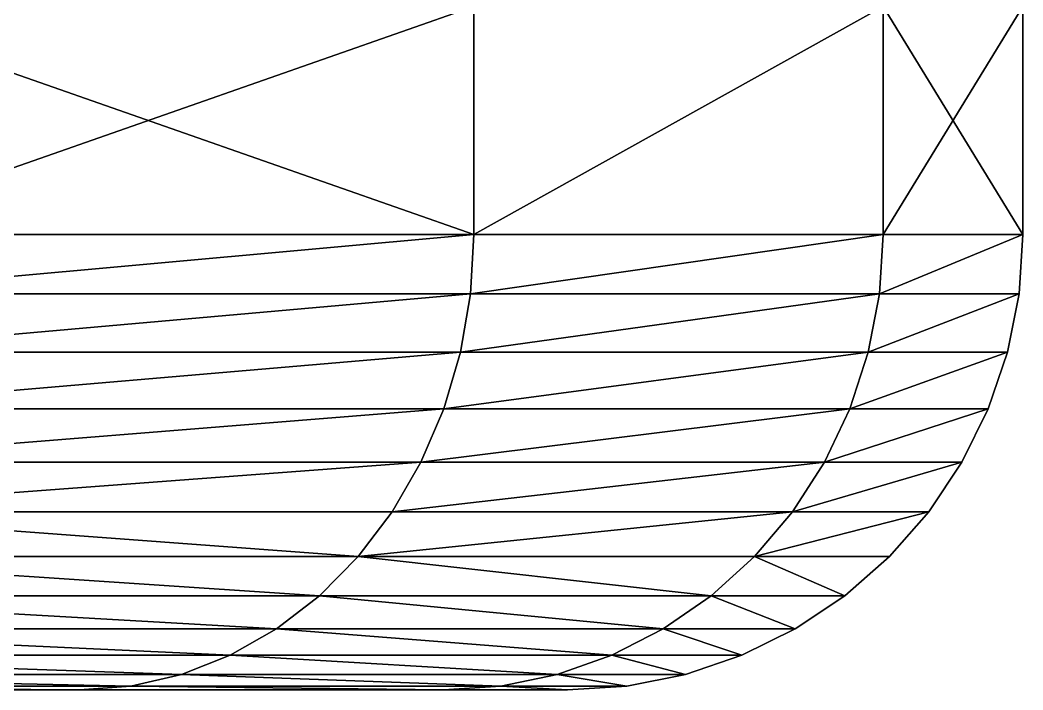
# Model space of a CAD drawing. Header units: millimetres. Extents: x 792 to 981, y 271 to 417.
# Drawn here: x 921.678 to 923.879, y 317.434 to 318.904 of the extents above; entities that cross this region are included whole.
import ezdxf

# ---------------------------------------------------------------- set-up
doc = ezdxf.new("R2010")
doc.units = ezdxf.units.MM

msp = doc.modelspace()

# ---------------------------------------------------------------- linework, layer by layer
at = {"extrusion": (-3.06162e-16, -1, -1.83697e-16)}
for p, q in [((922.6737, 318.934, 61), (922.6737, 318.434, 61)), ((922.6737, 318.934, 52), (922.6737, 318.434, 52)), ((923.5728, 318.934, 54.1706), (923.5728, 318.434, 54.1706)), ((923.5728, 318.934, 58.8294), (923.5728, 318.434, 58.8294)), ((923.8795, 318.934, 56.5), (923.8795, 318.434, 56.5)), ((921.2434, 318.434, 50.136), (922.6737, 318.434, 52)), ((922.6737, 318.434, 61), (921.2434, 318.434, 62.864)), ((922.6663, 318.3035, 52.0043), (922.6737, 318.434, 52)), ((922.6663, 318.3035, 60.9957), (922.6737, 318.434, 61)), ((923.5728, 318.434, 58.8294), (922.6737, 318.434, 61)), ((922.6737, 318.434, 52), (923.5728, 318.434, 54.1706)), ((923.5645, 318.3035, 54.1728), (923.5728, 318.434, 54.1706)), ((923.5645, 318.3035, 58.8272), (923.5728, 318.434, 58.8294)), ((923.8795, 318.434, 56.5), (923.5728, 318.434, 58.8294)), ((923.5728, 318.434, 54.1706), (923.8795, 318.434, 56.5)), ((923.8709, 318.3035, 56.5), (923.8795, 318.434, 56.5)), ((921.2374, 318.3035, 50.1421), (922.6663, 318.3035, 52.0043)), ((922.6663, 318.3035, 60.9957), (921.2374, 318.3035, 62.8579)), ((922.6442, 318.1752, 52.017), (922.6663, 318.3035, 52.0043)), ((922.6442, 318.1752, 60.983), (922.6663, 318.3035, 60.9957)), ((922.6663, 318.3035, 52.0043), (923.5645, 318.3035, 54.1728)), ((923.5645, 318.3035, 58.8272), (922.6663, 318.3035, 60.9957)), ((923.5399, 318.1752, 54.1794), (923.5645, 318.3035, 54.1728)), ((923.5399, 318.1752, 58.8206), (923.5645, 318.3035, 58.8272)), ((923.5645, 318.3035, 54.1728), (923.8709, 318.3035, 56.5)), ((923.8709, 318.3035, 56.5), (923.5645, 318.3035, 58.8272)), ((923.8454, 318.1752, 56.5), (923.8709, 318.3035, 56.5)), ((921.2193, 318.1752, 50.1601), (922.6442, 318.1752, 52.017)), ((922.6442, 318.1752, 60.983), (921.2193, 318.1752, 62.8399)), ((922.6078, 318.0514, 60.9619), (922.6442, 318.1752, 60.983)), ((922.6078, 318.0514, 52.0381), (922.6442, 318.1752, 52.017)), ((922.6442, 318.1752, 52.017), (923.5399, 318.1752, 54.1794)), ((923.5399, 318.1752, 58.8206), (922.6442, 318.1752, 60.983)), ((923.4993, 318.0514, 58.8097), (923.5399, 318.1752, 58.8206)), ((923.4993, 318.0514, 54.1903), (923.5399, 318.1752, 54.1794)), ((923.5399, 318.1752, 54.1794), (923.8454, 318.1752, 56.5)), ((923.8454, 318.1752, 56.5), (923.5399, 318.1752, 58.8206)), ((923.8033, 318.0514, 56.5), (923.8454, 318.1752, 56.5)), ((921.1896, 318.0514, 50.1899), (922.6078, 318.0514, 52.0381)), ((922.6078, 318.0514, 60.9619), (921.1896, 318.0514, 62.8101)), ((922.5577, 317.934, 52.067), (922.6078, 318.0514, 52.0381)), ((922.5577, 317.934, 60.933), (922.6078, 318.0514, 60.9619)), ((923.4993, 318.0514, 58.8097), (922.6078, 318.0514, 60.9619)), ((922.6078, 318.0514, 52.0381), (923.4993, 318.0514, 54.1903)), ((923.4434, 317.934, 58.7947), (923.4993, 318.0514, 58.8097)), ((923.4434, 317.934, 54.2053), (923.4993, 318.0514, 54.1903)), ((923.8033, 318.0514, 56.5), (923.4993, 318.0514, 58.8097)), ((923.4993, 318.0514, 54.1903), (923.8033, 318.0514, 56.5)), ((923.7455, 317.934, 56.5), (923.8033, 318.0514, 56.5)), ((921.1487, 317.934, 50.2308), (922.5577, 317.934, 52.067)), ((922.5577, 317.934, 60.933), (921.1487, 317.934, 62.7692)), ((922.4947, 317.8253, 60.8967), (922.5577, 317.934, 60.933)), ((922.4947, 317.8253, 52.1033), (922.5577, 317.934, 52.067)), ((923.4434, 317.934, 58.7947), (922.5577, 317.934, 60.933)), ((922.5577, 317.934, 52.067), (923.4434, 317.934, 54.2053)), ((923.3732, 317.8253, 58.7759), (923.4434, 317.934, 58.7947)), ((923.3732, 317.8253, 54.2241), (923.4434, 317.934, 54.2053)), ((923.7455, 317.934, 56.5), (923.4434, 317.934, 58.7947)), ((923.4434, 317.934, 54.2053), (923.7455, 317.934, 56.5)), ((923.6728, 317.8253, 56.5), (923.7455, 317.934, 56.5)), ((922.4947, 317.8253, 60.8967), (921.0973, 317.8253, 62.7178)), ((921.0973, 317.8253, 50.2822), (922.4947, 317.8253, 52.1033)), ((922.42, 317.7269, 52.1464), (922.4947, 317.8253, 52.1033)), ((922.42, 317.7269, 60.8536), (922.4947, 317.8253, 60.8967)), ((923.3732, 317.8253, 58.7759), (922.4947, 317.8253, 60.8967)), ((922.4947, 317.8253, 52.1033), (923.3732, 317.8253, 54.2241)), ((923.2899, 317.7269, 58.7536), (923.3732, 317.8253, 58.7759)), ((923.2899, 317.7269, 54.2464), (923.3732, 317.8253, 54.2241)), ((923.6728, 317.8253, 56.5), (923.3732, 317.8253, 58.7759)), ((923.3732, 317.8253, 54.2241), (923.6728, 317.8253, 56.5)), ((923.5866, 317.7269, 56.5), (923.6728, 317.8253, 56.5)), ((922.42, 317.7269, 60.8536), (921.0363, 317.7269, 62.6569)), ((921.0363, 317.7269, 50.3431), (922.42, 317.7269, 52.1464)), ((922.3349, 317.6407, 52.1956), (922.42, 317.7269, 52.1464)), ((922.3349, 317.6407, 60.8044), (922.42, 317.7269, 60.8536)), ((923.2899, 317.7269, 58.7536), (922.42, 317.7269, 60.8536)), ((922.42, 317.7269, 52.1464), (923.2899, 317.7269, 54.2464)), ((923.1949, 317.6407, 54.2719), (923.2899, 317.7269, 54.2464)), ((923.1949, 317.6407, 58.7281), (923.2899, 317.7269, 58.7536)), ((923.2899, 317.7269, 54.2464), (923.5866, 317.7269, 56.5)), ((923.5866, 317.7269, 56.5), (923.2899, 317.7269, 58.7536)), ((923.4882, 317.6407, 56.5), (923.5866, 317.7269, 56.5)), ((922.3349, 317.6407, 60.8044), (920.9668, 317.6407, 62.5873)), ((920.9668, 317.6407, 50.4127), (922.3349, 317.6407, 52.1956)), ((922.2407, 317.568, 60.75), (922.3349, 317.6407, 60.8044)), ((922.2407, 317.568, 52.25), (922.3349, 317.6407, 52.1956)), ((922.3349, 317.6407, 52.1956), (923.1949, 317.6407, 54.2719)), ((923.1949, 317.6407, 58.7281), (922.3349, 317.6407, 60.8044)), ((923.0898, 317.568, 54.3), (923.1949, 317.6407, 54.2719)), ((923.0898, 317.568, 58.7), (923.1949, 317.6407, 58.7281)), ((923.1949, 317.6407, 54.2719), (923.4882, 317.6407, 56.5)), ((923.4882, 317.6407, 56.5), (923.1949, 317.6407, 58.7281)), ((923.3795, 317.568, 56.5), (923.4882, 317.6407, 56.5)), ((922.2407, 317.568, 60.75), (920.8899, 317.568, 62.5104)), ((920.8899, 317.568, 50.4896), (922.2407, 317.568, 52.25)), ((922.1391, 317.5102, 52.3087), (922.2407, 317.568, 52.25)), ((922.1391, 317.5102, 60.6913), (922.2407, 317.568, 60.75)), ((923.0898, 317.568, 58.7), (922.2407, 317.568, 60.75)), ((922.2407, 317.568, 52.25), (923.0898, 317.568, 54.3)), ((922.9765, 317.5102, 54.3304), (923.0898, 317.568, 54.3)), ((922.9765, 317.5102, 58.6696), (923.0898, 317.568, 58.7)), ((923.0898, 317.568, 54.3), (923.3795, 317.568, 56.5)), ((923.3795, 317.568, 56.5), (923.0898, 317.568, 58.7)), ((923.2621, 317.5102, 56.5), (923.3795, 317.568, 56.5)), ((920.8069, 317.5102, 50.5725), (922.1391, 317.5102, 52.3087)), ((922.1391, 317.5102, 60.6913), (920.8069, 317.5102, 62.4275)), ((922.0318, 317.4681, 60.6294), (922.1391, 317.5102, 60.6913)), ((922.0318, 317.4681, 52.3706), (922.1391, 317.5102, 52.3087)), ((922.9765, 317.5102, 58.6696), (922.1391, 317.5102, 60.6913)), ((922.1391, 317.5102, 52.3087), (922.9765, 317.5102, 54.3304)), ((922.8569, 317.4681, 58.6375), (922.9765, 317.5102, 58.6696)), ((922.8569, 317.4681, 54.3625), (922.9765, 317.5102, 54.3304)), ((922.9765, 317.5102, 54.3304), (923.2621, 317.5102, 56.5)), ((923.2621, 317.5102, 56.5), (922.9765, 317.5102, 58.6696)), ((923.1383, 317.4681, 56.5), (923.2621, 317.5102, 56.5)), ((920.7193, 317.4681, 50.6601), (922.0318, 317.4681, 52.3706)), ((922.0318, 317.4681, 60.6294), (920.7193, 317.4681, 62.3399)), ((921.9207, 317.4426, 52.4347), (922.0318, 317.4681, 52.3706)), ((921.9207, 317.4426, 60.5653), (922.0318, 317.4681, 60.6294)), ((922.8569, 317.4681, 58.6375), (922.0318, 317.4681, 60.6294)), ((922.0318, 317.4681, 52.3706), (922.8569, 317.4681, 54.3625)), ((922.733, 317.4426, 58.6043), (922.8569, 317.4681, 58.6375)), ((922.733, 317.4426, 54.3957), (922.8569, 317.4681, 54.3625)), ((923.1383, 317.4681, 56.5), (922.8569, 317.4681, 58.6375)), ((922.8569, 317.4681, 54.3625), (923.1383, 317.4681, 56.5)), ((923.01, 317.4426, 56.5), (923.1383, 317.4681, 56.5)), ((921.8077, 317.434, 60.5), (920.5363, 317.434, 62.1569)), ((920.5363, 317.434, 50.8431), (921.8077, 317.434, 52.5)), ((920.6286, 317.4426, 50.7508), (921.9207, 317.4426, 52.4347)), ((921.9207, 317.4426, 60.5653), (920.6286, 317.4426, 62.2492)), ((921.8708, 317.434, 56.5), (921.6326, 317.434, 58.3095)), ((921.6326, 317.434, 54.6905), (921.8708, 317.434, 56.5)), ((921.8077, 317.434, 52.5), (921.9207, 317.4426, 52.4347)), ((921.8077, 317.434, 60.5), (921.9207, 317.4426, 60.5653)), ((922.6069, 317.434, 58.5706), (921.8077, 317.434, 60.5)), ((921.8077, 317.434, 52.5), (922.6069, 317.434, 54.4294)), ((921.9207, 317.4426, 52.4347), (922.733, 317.4426, 54.3957)), ((922.733, 317.4426, 58.6043), (921.9207, 317.4426, 60.5653)), ((922.6069, 317.434, 58.5706), (922.733, 317.4426, 58.6043)), ((922.6069, 317.434, 54.4294), (922.733, 317.4426, 54.3957)), ((922.8795, 317.434, 56.5), (922.6069, 317.434, 58.5706)), ((922.6069, 317.434, 54.4294), (922.8795, 317.434, 56.5)), ((923.01, 317.4426, 56.5), (922.733, 317.4426, 58.6043)), ((922.733, 317.4426, 54.3957), (923.01, 317.4426, 56.5)), ((922.8795, 317.434, 56.5), (923.01, 317.4426, 56.5))]:
    msp.add_line(p, q, dxfattribs=at)

# ---------------------------------------------------------------- meshes
at = {"color": 160, "true_color": 0x3232ff}
mesh = msp.add_polyface(dxfattribs=at)
corners = [(921.2434, 318.434, 50.136), (922.6737, 318.934, 52), (922.6737, 318.434, 52), (921.2434, 318.934, 50.136)]
mesh.append_faces([[corners[k] for k in face] for face in [(0, 1, 2), (1, 0, 3)]], dxfattribs={"vtx0": -1, "color": 160})
mesh = msp.add_polyface(dxfattribs=at)
corners = [(922.6737, 318.434, 61), (921.2434, 318.934, 62.864), (921.2434, 318.434, 62.864), (922.6737, 318.934, 61)]
mesh.append_faces([[corners[k] for k in face] for face in [(0, 1, 2), (1, 0, 3)]], dxfattribs={"vtx0": -1, "color": 160})
mesh = msp.add_polyface(dxfattribs=at)
corners = [(922.6737, 318.434, 61), (923.5728, 318.934, 58.8294), (922.6737, 318.934, 61), (923.5728, 318.434, 58.8294)]
mesh.append_faces([[corners[k] for k in face] for face in [(0, 1, 2), (1, 0, 3)]], dxfattribs={"vtx0": -1, "color": 160})
mesh = msp.add_polyface(dxfattribs=at)
corners = [(922.6737, 318.434, 52), (923.5728, 318.934, 54.1706), (923.5728, 318.434, 54.1706), (922.6737, 318.934, 52)]
mesh.append_faces([[corners[k] for k in face] for face in [(0, 1, 2), (1, 0, 3)]], dxfattribs={"vtx0": -1, "color": 160})
mesh = msp.add_polyface(dxfattribs=at)
corners = [(923.5728, 318.434, 54.1706), (923.8795, 318.934, 56.5), (923.8795, 318.434, 56.5), (923.5728, 318.934, 54.1706)]
mesh.append_faces([[corners[k] for k in face] for face in [(0, 1, 2), (1, 0, 3)]], dxfattribs={"vtx0": -1, "color": 160})
mesh = msp.add_polyface(dxfattribs=at)
corners = [(923.8795, 318.434, 56.5), (923.5728, 318.934, 58.8294), (923.5728, 318.434, 58.8294), (923.8795, 318.934, 56.5)]
mesh.append_faces([[corners[k] for k in face] for face in [(0, 1, 2), (1, 0, 3)]], dxfattribs={"vtx0": -1, "color": 160})
mesh = msp.add_polyface(dxfattribs=at)
corners = [(921.2374, 318.3035, 50.1421), (922.6737, 318.434, 52), (922.6663, 318.3035, 52.0043), (921.2434, 318.434, 50.136)]
mesh.append_faces([[corners[k] for k in face] for face in [(0, 1, 2), (1, 0, 3)]], dxfattribs={"vtx0": -1, "color": 160})
mesh = msp.add_polyface(dxfattribs=at)
corners = [(921.2374, 318.3035, 62.8579), (922.6737, 318.434, 61), (921.2434, 318.434, 62.864), (922.6663, 318.3035, 60.9957)]
mesh.append_faces([[corners[k] for k in face] for face in [(0, 1, 2), (1, 0, 3)]], dxfattribs={"vtx0": -1, "color": 160})
mesh = msp.add_polyface(dxfattribs=at)
corners = [(922.6663, 318.3035, 52.0043), (923.5728, 318.434, 54.1706), (923.5645, 318.3035, 54.1728), (922.6737, 318.434, 52)]
mesh.append_faces([[corners[k] for k in face] for face in [(0, 1, 2), (1, 0, 3)]], dxfattribs={"vtx0": -1, "color": 160})
mesh = msp.add_polyface(dxfattribs=at)
corners = [(922.6663, 318.3035, 60.9957), (923.5728, 318.434, 58.8294), (922.6737, 318.434, 61), (923.5645, 318.3035, 58.8272)]
mesh.append_faces([[corners[k] for k in face] for face in [(0, 1, 2), (1, 0, 3)]], dxfattribs={"vtx0": -1, "color": 160})
mesh = msp.add_polyface(dxfattribs=at)
corners = [(923.5645, 318.3035, 54.1728), (923.8795, 318.434, 56.5), (923.8709, 318.3035, 56.5), (923.5728, 318.434, 54.1706)]
mesh.append_faces([[corners[k] for k in face] for face in [(0, 1, 2), (1, 0, 3)]], dxfattribs={"vtx0": -1, "color": 160})
mesh = msp.add_polyface(dxfattribs=at)
corners = [(923.5645, 318.3035, 58.8272), (923.8795, 318.434, 56.5), (923.5728, 318.434, 58.8294), (923.8709, 318.3035, 56.5)]
mesh.append_faces([[corners[k] for k in face] for face in [(0, 1, 2), (1, 0, 3)]], dxfattribs={"vtx0": -1, "color": 160})
mesh = msp.add_polyface(dxfattribs=at)
corners = [(921.2193, 318.1752, 50.1601), (922.6663, 318.3035, 52.0043), (922.6442, 318.1752, 52.017), (921.2374, 318.3035, 50.1421)]
mesh.append_faces([[corners[k] for k in face] for face in [(0, 1, 2), (1, 0, 3)]], dxfattribs={"vtx0": -1, "color": 160})
mesh = msp.add_polyface(dxfattribs=at)
corners = [(921.2193, 318.1752, 62.8399), (922.6663, 318.3035, 60.9957), (921.2374, 318.3035, 62.8579), (922.6442, 318.1752, 60.983)]
mesh.append_faces([[corners[k] for k in face] for face in [(0, 1, 2), (1, 0, 3)]], dxfattribs={"vtx0": -1, "color": 160})
mesh = msp.add_polyface(dxfattribs=at)
corners = [(922.6442, 318.1752, 52.017), (923.5645, 318.3035, 54.1728), (923.5399, 318.1752, 54.1794), (922.6663, 318.3035, 52.0043)]
mesh.append_faces([[corners[k] for k in face] for face in [(0, 1, 2), (1, 0, 3)]], dxfattribs={"vtx0": -1, "color": 160})
mesh = msp.add_polyface(dxfattribs=at)
corners = [(922.6442, 318.1752, 60.983), (923.5645, 318.3035, 58.8272), (922.6663, 318.3035, 60.9957), (923.5399, 318.1752, 58.8206)]
mesh.append_faces([[corners[k] for k in face] for face in [(0, 1, 2), (1, 0, 3)]], dxfattribs={"vtx0": -1, "color": 160})
mesh = msp.add_polyface(dxfattribs=at)
corners = [(923.5399, 318.1752, 54.1794), (923.8709, 318.3035, 56.5), (923.8454, 318.1752, 56.5), (923.5645, 318.3035, 54.1728)]
mesh.append_faces([[corners[k] for k in face] for face in [(0, 1, 2), (1, 0, 3)]], dxfattribs={"vtx0": -1, "color": 160})
mesh = msp.add_polyface(dxfattribs=at)
corners = [(923.5399, 318.1752, 58.8206), (923.8709, 318.3035, 56.5), (923.5645, 318.3035, 58.8272), (923.8454, 318.1752, 56.5)]
mesh.append_faces([[corners[k] for k in face] for face in [(0, 1, 2), (1, 0, 3)]], dxfattribs={"vtx0": -1, "color": 160})
mesh = msp.add_polyface(dxfattribs=at)
corners = [(921.1896, 318.0514, 50.1899), (922.6442, 318.1752, 52.017), (922.6078, 318.0514, 52.0381), (921.2193, 318.1752, 50.1601)]
mesh.append_faces([[corners[k] for k in face] for face in [(0, 1, 2), (1, 0, 3)]], dxfattribs={"vtx0": -1, "color": 160})
mesh = msp.add_polyface(dxfattribs=at)
corners = [(921.1896, 318.0514, 62.8101), (922.6442, 318.1752, 60.983), (921.2193, 318.1752, 62.8399), (922.6078, 318.0514, 60.9619)]
mesh.append_faces([[corners[k] for k in face] for face in [(0, 1, 2), (1, 0, 3)]], dxfattribs={"vtx0": -1, "color": 160})
mesh = msp.add_polyface(dxfattribs=at)
corners = [(922.6078, 318.0514, 52.0381), (923.5399, 318.1752, 54.1794), (923.4993, 318.0514, 54.1903), (922.6442, 318.1752, 52.017)]
mesh.append_faces([[corners[k] for k in face] for face in [(0, 1, 2), (1, 0, 3)]], dxfattribs={"vtx0": -1, "color": 160})
mesh = msp.add_polyface(dxfattribs=at)
corners = [(922.6078, 318.0514, 60.9619), (923.5399, 318.1752, 58.8206), (922.6442, 318.1752, 60.983), (923.4993, 318.0514, 58.8097)]
mesh.append_faces([[corners[k] for k in face] for face in [(0, 1, 2), (1, 0, 3)]], dxfattribs={"vtx0": -1, "color": 160})
mesh = msp.add_polyface(dxfattribs=at)
corners = [(923.4993, 318.0514, 58.8097), (923.8454, 318.1752, 56.5), (923.5399, 318.1752, 58.8206), (923.8033, 318.0514, 56.5)]
mesh.append_faces([[corners[k] for k in face] for face in [(0, 1, 2), (1, 0, 3)]], dxfattribs={"vtx0": -1, "color": 160})
mesh = msp.add_polyface(dxfattribs=at)
corners = [(923.4993, 318.0514, 54.1903), (923.8454, 318.1752, 56.5), (923.8033, 318.0514, 56.5), (923.5399, 318.1752, 54.1794)]
mesh.append_faces([[corners[k] for k in face] for face in [(0, 1, 2), (1, 0, 3)]], dxfattribs={"vtx0": -1, "color": 160})
mesh = msp.add_polyface(dxfattribs=at)
corners = [(921.1487, 317.934, 50.2308), (922.6078, 318.0514, 52.0381), (922.5577, 317.934, 52.067), (921.1896, 318.0514, 50.1899)]
mesh.append_faces([[corners[k] for k in face] for face in [(0, 1, 2), (1, 0, 3)]], dxfattribs={"vtx0": -1, "color": 160})
mesh = msp.add_polyface(dxfattribs=at)
corners = [(921.1487, 317.934, 62.7692), (922.6078, 318.0514, 60.9619), (921.1896, 318.0514, 62.8101), (922.5577, 317.934, 60.933)]
mesh.append_faces([[corners[k] for k in face] for face in [(0, 1, 2), (1, 0, 3)]], dxfattribs={"vtx0": -1, "color": 160})
mesh = msp.add_polyface(dxfattribs=at)
corners = [(922.5577, 317.934, 60.933), (923.4993, 318.0514, 58.8097), (922.6078, 318.0514, 60.9619), (923.4434, 317.934, 58.7947)]
mesh.append_faces([[corners[k] for k in face] for face in [(0, 1, 2), (1, 0, 3)]], dxfattribs={"vtx0": -1, "color": 160})
mesh = msp.add_polyface(dxfattribs=at)
corners = [(922.5577, 317.934, 52.067), (923.4993, 318.0514, 54.1903), (923.4434, 317.934, 54.2053), (922.6078, 318.0514, 52.0381)]
mesh.append_faces([[corners[k] for k in face] for face in [(0, 1, 2), (1, 0, 3)]], dxfattribs={"vtx0": -1, "color": 160})
mesh = msp.add_polyface(dxfattribs=at)
corners = [(923.4434, 317.934, 58.7947), (923.8033, 318.0514, 56.5), (923.4993, 318.0514, 58.8097), (923.7455, 317.934, 56.5)]
mesh.append_faces([[corners[k] for k in face] for face in [(0, 1, 2), (1, 0, 3)]], dxfattribs={"vtx0": -1, "color": 160})
mesh = msp.add_polyface(dxfattribs=at)
corners = [(923.4434, 317.934, 54.2053), (923.8033, 318.0514, 56.5), (923.7455, 317.934, 56.5), (923.4993, 318.0514, 54.1903)]
mesh.append_faces([[corners[k] for k in face] for face in [(0, 1, 2), (1, 0, 3)]], dxfattribs={"vtx0": -1, "color": 160})
mesh = msp.add_polyface(dxfattribs=at)
corners = [(921.0973, 317.8253, 62.7178), (922.5577, 317.934, 60.933), (921.1487, 317.934, 62.7692), (922.4947, 317.8253, 60.8967)]
mesh.append_faces([[corners[k] for k in face] for face in [(0, 1, 2), (1, 0, 3)]], dxfattribs={"vtx0": -1, "color": 160})
mesh = msp.add_polyface(dxfattribs=at)
corners = [(921.0973, 317.8253, 50.2822), (922.5577, 317.934, 52.067), (922.4947, 317.8253, 52.1033), (921.1487, 317.934, 50.2308)]
mesh.append_faces([[corners[k] for k in face] for face in [(0, 1, 2), (1, 0, 3)]], dxfattribs={"vtx0": -1, "color": 160})
mesh = msp.add_polyface(dxfattribs=at)
corners = [(922.4947, 317.8253, 60.8967), (923.4434, 317.934, 58.7947), (922.5577, 317.934, 60.933), (923.3732, 317.8253, 58.7759)]
mesh.append_faces([[corners[k] for k in face] for face in [(0, 1, 2), (1, 0, 3)]], dxfattribs={"vtx0": -1, "color": 160})
mesh = msp.add_polyface(dxfattribs=at)
corners = [(922.4947, 317.8253, 52.1033), (923.4434, 317.934, 54.2053), (923.3732, 317.8253, 54.2241), (922.5577, 317.934, 52.067)]
mesh.append_faces([[corners[k] for k in face] for face in [(0, 1, 2), (1, 0, 3)]], dxfattribs={"vtx0": -1, "color": 160})
mesh = msp.add_polyface(dxfattribs=at)
corners = [(923.3732, 317.8253, 54.2241), (923.7455, 317.934, 56.5), (923.6728, 317.8253, 56.5), (923.4434, 317.934, 54.2053)]
mesh.append_faces([[corners[k] for k in face] for face in [(0, 1, 2), (1, 0, 3)]], dxfattribs={"vtx0": -1, "color": 160})
mesh = msp.add_polyface(dxfattribs=at)
corners = [(923.3732, 317.8253, 58.7759), (923.7455, 317.934, 56.5), (923.4434, 317.934, 58.7947), (923.6728, 317.8253, 56.5)]
mesh.append_faces([[corners[k] for k in face] for face in [(0, 1, 2), (1, 0, 3)]], dxfattribs={"vtx0": -1, "color": 160})
mesh = msp.add_polyface(dxfattribs=at)
corners = [(921.0973, 317.8253, 62.7178), (922.42, 317.7269, 60.8536), (922.4947, 317.8253, 60.8967), (921.0363, 317.7269, 62.6569)]
mesh.append_faces([[corners[k] for k in face] for face in [(0, 1, 2), (1, 0, 3)]], dxfattribs={"vtx0": -1, "color": 160})
mesh = msp.add_polyface(dxfattribs=at)
corners = [(922.42, 317.7269, 52.1464), (921.0973, 317.8253, 50.2822), (922.4947, 317.8253, 52.1033), (921.0363, 317.7269, 50.3431)]
mesh.append_faces([[corners[k] for k in face] for face in [(0, 1, 2), (1, 0, 3)]], dxfattribs={"vtx0": -1, "color": 160})
mesh = msp.add_polyface(dxfattribs=at)
corners = [(922.42, 317.7269, 60.8536), (923.3732, 317.8253, 58.7759), (922.4947, 317.8253, 60.8967), (923.2899, 317.7269, 58.7536)]
mesh.append_faces([[corners[k] for k in face] for face in [(0, 1, 2), (1, 0, 3)]], dxfattribs={"vtx0": -1, "color": 160})
mesh = msp.add_polyface(dxfattribs=at)
corners = [(922.42, 317.7269, 52.1464), (923.3732, 317.8253, 54.2241), (923.2899, 317.7269, 54.2464), (922.4947, 317.8253, 52.1033)]
mesh.append_faces([[corners[k] for k in face] for face in [(0, 1, 2), (1, 0, 3)]], dxfattribs={"vtx0": -1, "color": 160})
mesh = msp.add_polyface(dxfattribs=at)
corners = [(923.2899, 317.7269, 54.2464), (923.6728, 317.8253, 56.5), (923.5866, 317.7269, 56.5), (923.3732, 317.8253, 54.2241)]
mesh.append_faces([[corners[k] for k in face] for face in [(0, 1, 2), (1, 0, 3)]], dxfattribs={"vtx0": -1, "color": 160})
mesh = msp.add_polyface(dxfattribs=at)
corners = [(923.2899, 317.7269, 58.7536), (923.6728, 317.8253, 56.5), (923.3732, 317.8253, 58.7759), (923.5866, 317.7269, 56.5)]
mesh.append_faces([[corners[k] for k in face] for face in [(0, 1, 2), (1, 0, 3)]], dxfattribs={"vtx0": -1, "color": 160})
mesh = msp.add_polyface(dxfattribs=at)
corners = [(921.0363, 317.7269, 62.6569), (922.3349, 317.6407, 60.8044), (922.42, 317.7269, 60.8536), (920.9668, 317.6407, 62.5873)]
mesh.append_faces([[corners[k] for k in face] for face in [(0, 1, 2), (1, 0, 3)]], dxfattribs={"vtx0": -1, "color": 160})
mesh = msp.add_polyface(dxfattribs=at)
corners = [(922.3349, 317.6407, 52.1956), (921.0363, 317.7269, 50.3431), (922.42, 317.7269, 52.1464), (920.9668, 317.6407, 50.4127)]
mesh.append_faces([[corners[k] for k in face] for face in [(0, 1, 2), (1, 0, 3)]], dxfattribs={"vtx0": -1, "color": 160})
mesh = msp.add_polyface(dxfattribs=at)
corners = [(923.1949, 317.6407, 54.2719), (922.42, 317.7269, 52.1464), (923.2899, 317.7269, 54.2464), (922.3349, 317.6407, 52.1956)]
mesh.append_faces([[corners[k] for k in face] for face in [(0, 1, 2), (1, 0, 3)]], dxfattribs={"vtx0": -1, "color": 160})
mesh = msp.add_polyface(dxfattribs=at)
corners = [(922.42, 317.7269, 60.8536), (923.1949, 317.6407, 58.7281), (923.2899, 317.7269, 58.7536), (922.3349, 317.6407, 60.8044)]
mesh.append_faces([[corners[k] for k in face] for face in [(0, 1, 2), (1, 0, 3)]], dxfattribs={"vtx0": -1, "color": 160})
mesh = msp.add_polyface(dxfattribs=at)
corners = [(923.4882, 317.6407, 56.5), (923.2899, 317.7269, 54.2464), (923.5866, 317.7269, 56.5), (923.1949, 317.6407, 54.2719)]
mesh.append_faces([[corners[k] for k in face] for face in [(0, 1, 2), (1, 0, 3)]], dxfattribs={"vtx0": -1, "color": 160})
mesh = msp.add_polyface(dxfattribs=at)
corners = [(923.2899, 317.7269, 58.7536), (923.4882, 317.6407, 56.5), (923.5866, 317.7269, 56.5), (923.1949, 317.6407, 58.7281)]
mesh.append_faces([[corners[k] for k in face] for face in [(0, 1, 2), (1, 0, 3)]], dxfattribs={"vtx0": -1, "color": 160})
mesh = msp.add_polyface(dxfattribs=at)
corners = [(920.9668, 317.6407, 62.5873), (922.2407, 317.568, 60.75), (922.3349, 317.6407, 60.8044), (920.8899, 317.568, 62.5104)]
mesh.append_faces([[corners[k] for k in face] for face in [(0, 1, 2), (1, 0, 3)]], dxfattribs={"vtx0": -1, "color": 160})
mesh = msp.add_polyface(dxfattribs=at)
corners = [(922.2407, 317.568, 52.25), (920.9668, 317.6407, 50.4127), (922.3349, 317.6407, 52.1956), (920.8899, 317.568, 50.4896)]
mesh.append_faces([[corners[k] for k in face] for face in [(0, 1, 2), (1, 0, 3)]], dxfattribs={"vtx0": -1, "color": 160})
mesh = msp.add_polyface(dxfattribs=at)
corners = [(922.3349, 317.6407, 60.8044), (923.0898, 317.568, 58.7), (923.1949, 317.6407, 58.7281), (922.2407, 317.568, 60.75)]
mesh.append_faces([[corners[k] for k in face] for face in [(0, 1, 2), (1, 0, 3)]], dxfattribs={"vtx0": -1, "color": 160})
mesh = msp.add_polyface(dxfattribs=at)
corners = [(923.0898, 317.568, 54.3), (922.3349, 317.6407, 52.1956), (923.1949, 317.6407, 54.2719), (922.2407, 317.568, 52.25)]
mesh.append_faces([[corners[k] for k in face] for face in [(0, 1, 2), (1, 0, 3)]], dxfattribs={"vtx0": -1, "color": 160})
mesh = msp.add_polyface(dxfattribs=at)
corners = [(923.3795, 317.568, 56.5), (923.1949, 317.6407, 54.2719), (923.4882, 317.6407, 56.5), (923.0898, 317.568, 54.3)]
mesh.append_faces([[corners[k] for k in face] for face in [(0, 1, 2), (1, 0, 3)]], dxfattribs={"vtx0": -1, "color": 160})
mesh = msp.add_polyface(dxfattribs=at)
corners = [(923.1949, 317.6407, 58.7281), (923.3795, 317.568, 56.5), (923.4882, 317.6407, 56.5), (923.0898, 317.568, 58.7)]
mesh.append_faces([[corners[k] for k in face] for face in [(0, 1, 2), (1, 0, 3)]], dxfattribs={"vtx0": -1, "color": 160})
mesh = msp.add_polyface(dxfattribs=at)
corners = [(922.1391, 317.5102, 52.3087), (920.8899, 317.568, 50.4896), (922.2407, 317.568, 52.25), (920.8069, 317.5102, 50.5725)]
mesh.append_faces([[corners[k] for k in face] for face in [(0, 1, 2), (1, 0, 3)]], dxfattribs={"vtx0": -1, "color": 160})
mesh = msp.add_polyface(dxfattribs=at)
corners = [(920.8899, 317.568, 62.5104), (922.1391, 317.5102, 60.6913), (922.2407, 317.568, 60.75), (920.8069, 317.5102, 62.4275)]
mesh.append_faces([[corners[k] for k in face] for face in [(0, 1, 2), (1, 0, 3)]], dxfattribs={"vtx0": -1, "color": 160})
mesh = msp.add_polyface(dxfattribs=at)
corners = [(922.9765, 317.5102, 54.3304), (922.2407, 317.568, 52.25), (923.0898, 317.568, 54.3), (922.1391, 317.5102, 52.3087)]
mesh.append_faces([[corners[k] for k in face] for face in [(0, 1, 2), (1, 0, 3)]], dxfattribs={"vtx0": -1, "color": 160})
mesh = msp.add_polyface(dxfattribs=at)
corners = [(922.2407, 317.568, 60.75), (922.9765, 317.5102, 58.6696), (923.0898, 317.568, 58.7), (922.1391, 317.5102, 60.6913)]
mesh.append_faces([[corners[k] for k in face] for face in [(0, 1, 2), (1, 0, 3)]], dxfattribs={"vtx0": -1, "color": 160})
mesh = msp.add_polyface(dxfattribs=at)
corners = [(923.0898, 317.568, 58.7), (923.2621, 317.5102, 56.5), (923.3795, 317.568, 56.5), (922.9765, 317.5102, 58.6696)]
mesh.append_faces([[corners[k] for k in face] for face in [(0, 1, 2), (1, 0, 3)]], dxfattribs={"vtx0": -1, "color": 160})
mesh = msp.add_polyface(dxfattribs=at)
corners = [(923.2621, 317.5102, 56.5), (923.0898, 317.568, 54.3), (923.3795, 317.568, 56.5), (922.9765, 317.5102, 54.3304)]
mesh.append_faces([[corners[k] for k in face] for face in [(0, 1, 2), (1, 0, 3)]], dxfattribs={"vtx0": -1, "color": 160})
mesh = msp.add_polyface(dxfattribs=at)
corners = [(922.0318, 317.4681, 52.3706), (920.8069, 317.5102, 50.5725), (922.1391, 317.5102, 52.3087), (920.7193, 317.4681, 50.6601)]
mesh.append_faces([[corners[k] for k in face] for face in [(0, 1, 2), (1, 0, 3)]], dxfattribs={"vtx0": -1, "color": 160})
mesh = msp.add_polyface(dxfattribs=at)
corners = [(920.8069, 317.5102, 62.4275), (922.0318, 317.4681, 60.6294), (922.1391, 317.5102, 60.6913), (920.7193, 317.4681, 62.3399)]
mesh.append_faces([[corners[k] for k in face] for face in [(0, 1, 2), (1, 0, 3)]], dxfattribs={"vtx0": -1, "color": 160})
mesh = msp.add_polyface(dxfattribs=at)
corners = [(922.1391, 317.5102, 60.6913), (922.8569, 317.4681, 58.6375), (922.9765, 317.5102, 58.6696), (922.0318, 317.4681, 60.6294)]
mesh.append_faces([[corners[k] for k in face] for face in [(0, 1, 2), (1, 0, 3)]], dxfattribs={"vtx0": -1, "color": 160})
mesh = msp.add_polyface(dxfattribs=at)
corners = [(922.8569, 317.4681, 54.3625), (922.1391, 317.5102, 52.3087), (922.9765, 317.5102, 54.3304), (922.0318, 317.4681, 52.3706)]
mesh.append_faces([[corners[k] for k in face] for face in [(0, 1, 2), (1, 0, 3)]], dxfattribs={"vtx0": -1, "color": 160})
mesh = msp.add_polyface(dxfattribs=at)
corners = [(922.9765, 317.5102, 58.6696), (923.1383, 317.4681, 56.5), (923.2621, 317.5102, 56.5), (922.8569, 317.4681, 58.6375)]
mesh.append_faces([[corners[k] for k in face] for face in [(0, 1, 2), (1, 0, 3)]], dxfattribs={"vtx0": -1, "color": 160})
mesh = msp.add_polyface(dxfattribs=at)
corners = [(923.1383, 317.4681, 56.5), (922.9765, 317.5102, 54.3304), (923.2621, 317.5102, 56.5), (922.8569, 317.4681, 54.3625)]
mesh.append_faces([[corners[k] for k in face] for face in [(0, 1, 2), (1, 0, 3)]], dxfattribs={"vtx0": -1, "color": 160})
mesh = msp.add_polyface(dxfattribs=at)
corners = [(921.9207, 317.4426, 52.4347), (920.7193, 317.4681, 50.6601), (922.0318, 317.4681, 52.3706), (920.6286, 317.4426, 50.7508)]
mesh.append_faces([[corners[k] for k in face] for face in [(0, 1, 2), (1, 0, 3)]], dxfattribs={"vtx0": -1, "color": 160})
mesh = msp.add_polyface(dxfattribs=at)
corners = [(920.7193, 317.4681, 62.3399), (921.9207, 317.4426, 60.5653), (922.0318, 317.4681, 60.6294), (920.6286, 317.4426, 62.2492)]
mesh.append_faces([[corners[k] for k in face] for face in [(0, 1, 2), (1, 0, 3)]], dxfattribs={"vtx0": -1, "color": 160})
mesh = msp.add_polyface(dxfattribs=at)
corners = [(922.0318, 317.4681, 60.6294), (922.733, 317.4426, 58.6043), (922.8569, 317.4681, 58.6375), (921.9207, 317.4426, 60.5653)]
mesh.append_faces([[corners[k] for k in face] for face in [(0, 1, 2), (1, 0, 3)]], dxfattribs={"vtx0": -1, "color": 160})
mesh = msp.add_polyface(dxfattribs=at)
corners = [(922.733, 317.4426, 54.3957), (922.0318, 317.4681, 52.3706), (922.8569, 317.4681, 54.3625), (921.9207, 317.4426, 52.4347)]
mesh.append_faces([[corners[k] for k in face] for face in [(0, 1, 2), (1, 0, 3)]], dxfattribs={"vtx0": -1, "color": 160})
mesh = msp.add_polyface(dxfattribs=at)
corners = [(922.8569, 317.4681, 58.6375), (923.01, 317.4426, 56.5), (923.1383, 317.4681, 56.5), (922.733, 317.4426, 58.6043)]
mesh.append_faces([[corners[k] for k in face] for face in [(0, 1, 2), (1, 0, 3)]], dxfattribs={"vtx0": -1, "color": 160})
mesh = msp.add_polyface(dxfattribs=at)
corners = [(923.01, 317.4426, 56.5), (922.8569, 317.4681, 54.3625), (923.1383, 317.4681, 56.5), (922.733, 317.4426, 54.3957)]
mesh.append_faces([[corners[k] for k in face] for face in [(0, 1, 2), (1, 0, 3)]], dxfattribs={"vtx0": -1, "color": 160})
mesh = msp.add_polyface(dxfattribs=at)
corners = [(922.6069, 317.434, 58.5706), (922.6069, 317.434, 54.4294), (922.8795, 317.434, 56.5), (921.8077, 317.434, 60.5), (921.8708, 317.434, 56.5), (921.6326, 317.434, 58.3095), (920.5363, 317.434, 62.1569), (920.9342, 317.434, 59.9957), (919.8231, 317.434, 61.4436), (918.8795, 317.434, 63.4282), (918.3752, 317.434, 62.5547), (916.95, 317.434, 64.2274), (916.689, 317.434, 63.2531), (914.8795, 317.434, 64.5), (914.8795, 317.434, 63.4914), (912.8089, 317.434, 64.2274), (913.07, 317.434, 63.2531), (911.3838, 317.434, 62.5547), (910.8795, 317.434, 63.4282), (909.9358, 317.434, 61.4436), (909.2226, 317.434, 62.1569), (908.8248, 317.434, 59.9957), (907.9513, 317.434, 60.5), (908.1263, 317.434, 58.3095), (907.8881, 317.434, 56.5), (907.1521, 317.434, 58.5706), (921.8077, 317.434, 52.5), (921.6326, 317.434, 54.6905), (920.5363, 317.434, 50.8431), (920.9342, 317.434, 53.0043), (919.8231, 317.434, 51.5564), (918.8795, 317.434, 49.5718), (918.3752, 317.434, 50.4453), (916.95, 317.434, 48.7726), (916.689, 317.434, 49.7469), (914.8795, 317.434, 48.5), (914.8795, 317.434, 49.5086), (913.07, 317.434, 49.7469), (912.8089, 317.434, 48.7726), (911.3838, 317.434, 50.4453), (910.8795, 317.434, 49.5718), (909.9358, 317.434, 51.5564), (909.2226, 317.434, 50.8431), (908.8248, 317.434, 53.0043), (907.9513, 317.434, 52.5), (908.1263, 317.434, 54.6905), (907.1521, 317.434, 54.4294), (906.8795, 317.434, 56.5)]
mesh.append_faces([[corners[k] for k in face] for face in [(0, 1, 2), (46, 25, 47)]], dxfattribs={"vtx0": -1, "color": 160})
mesh.append_faces([[corners[k] for k in face] for face in [(4, 3, 5), (5, 6, 7), (7, 6, 8), (8, 9, 10), (10, 11, 12), (12, 13, 14), (14, 15, 16), (16, 15, 17), (17, 18, 19), (19, 20, 21), (21, 22, 23), (23, 22, 24), (26, 27, 28), (28, 30, 31), (31, 32, 33), (33, 34, 35), (35, 37, 38), (38, 39, 40), (40, 41, 42), (42, 43, 44), (44, 24, 46)]], dxfattribs={"vtx0": -1, "vtx1": -1, "color": 160})
mesh.append_faces([[corners[k] for k in face] for face in [(1, 3, 4), (46, 24, 25)]], dxfattribs={"vtx0": -1, "vtx1": -1, "vtx2": -1, "color": 160})
mesh.append_faces([[corners[k] for k in face] for face in [(1, 0, 3), (5, 3, 6), (8, 6, 9), (10, 9, 11), (12, 11, 13), (14, 13, 15), (17, 15, 18), (19, 18, 20), (21, 20, 22), (24, 22, 25), (4, 26, 1), (26, 4, 27), (28, 27, 29), (28, 29, 30), (31, 30, 32), (33, 32, 34), (35, 34, 36), (35, 36, 37), (38, 37, 39), (40, 39, 41), (42, 41, 43), (44, 43, 45), (44, 45, 24)]], dxfattribs={"vtx0": -1, "vtx2": -1, "color": 160})
mesh = msp.add_polyface()
corners = [(921.6326, 317.434, 58.3095), (921.6326, 317.434, 54.6905), (921.8708, 317.434, 56.5), (920.9342, 317.434, 59.9957), (920.9342, 317.434, 53.0043), (919.8231, 317.434, 61.4436), (919.8231, 317.434, 51.5564), (919.3493, 317.434, 56.5), (919.197, 317.434, 57.6569), (918.3752, 317.434, 62.5547), (918.7504, 317.434, 58.7349), (918.0401, 317.434, 59.6606), (916.689, 317.434, 63.2531), (917.1144, 317.434, 60.371), (916.0363, 317.434, 60.8175), (914.8795, 317.434, 63.4914), (914.8795, 317.434, 60.9698), (913.07, 317.434, 63.2531), (913.7226, 317.434, 60.8175), (912.6446, 317.434, 60.371), (911.3838, 317.434, 62.5547), (911.7188, 317.434, 59.6606), (911.0085, 317.434, 58.7349), (909.9358, 317.434, 61.4436), (910.562, 317.434, 57.6569), (910.4097, 317.434, 56.5), (919.197, 317.434, 55.3431), (918.3752, 317.434, 50.4453), (918.7504, 317.434, 54.2651), (918.0401, 317.434, 53.3394), (916.689, 317.434, 49.7469), (917.1144, 317.434, 52.629), (916.0363, 317.434, 52.1825), (914.8795, 317.434, 49.5086), (914.8795, 317.434, 52.0302), (913.7226, 317.434, 52.1825), (913.07, 317.434, 49.7469), (912.6446, 317.434, 52.629), (911.3838, 317.434, 50.4453), (911.7188, 317.434, 53.3394), (911.0085, 317.434, 54.2651), (909.9358, 317.434, 51.5564), (910.562, 317.434, 55.3431), (908.8248, 317.434, 59.9957), (908.8248, 317.434, 53.0043), (908.1263, 317.434, 58.3095), (908.1263, 317.434, 54.6905), (907.8881, 317.434, 56.5)]
mesh.append_faces([[corners[k] for k in face] for face in [(0, 1, 2), (46, 45, 47)]], dxfattribs={"vtx0": -1})
mesh.append_faces([[corners[k] for k in face] for face in [(1, 3, 4), (4, 5, 6), (7, 5, 8), (8, 9, 10), (10, 9, 11), (11, 12, 13), (13, 12, 14), (14, 15, 16), (16, 17, 18), (18, 17, 19), (19, 20, 21), (21, 20, 22), (22, 23, 24), (24, 23, 25), (6, 26, 27), (26, 6, 7), (27, 29, 30), (30, 32, 33), (33, 35, 36), (36, 37, 38), (38, 40, 41), (41, 43, 44), (44, 45, 46)]], dxfattribs={"vtx0": -1, "vtx1": -1})
mesh.append_faces([[corners[k] for k in face] for face in [(6, 5, 7), (41, 25, 23)]], dxfattribs={"vtx0": -1, "vtx1": -1, "vtx2": -1})
mesh.append_faces([[corners[k] for k in face] for face in [(1, 0, 3), (4, 3, 5), (8, 5, 9), (11, 9, 12), (14, 12, 15), (16, 15, 17), (19, 17, 20), (22, 20, 23), (27, 26, 28), (27, 28, 29), (30, 29, 31), (30, 31, 32), (33, 32, 34), (33, 34, 35), (36, 35, 37), (38, 37, 39), (38, 39, 40), (41, 40, 42), (41, 42, 25), (41, 23, 43), (44, 43, 45)]], dxfattribs={"vtx0": -1, "vtx2": -1})
mesh = msp.add_polyface(dxfattribs=at)
corners = [(921.8077, 317.434, 52.5), (920.6286, 317.4426, 50.7508), (921.9207, 317.4426, 52.4347), (920.5363, 317.434, 50.8431)]
mesh.append_faces([[corners[k] for k in face] for face in [(0, 1, 2), (1, 0, 3)]], dxfattribs={"vtx0": -1, "color": 160})
mesh = msp.add_polyface(dxfattribs=at)
corners = [(920.6286, 317.4426, 62.2492), (921.8077, 317.434, 60.5), (921.9207, 317.4426, 60.5653), (920.5363, 317.434, 62.1569)]
mesh.append_faces([[corners[k] for k in face] for face in [(0, 1, 2), (1, 0, 3)]], dxfattribs={"vtx0": -1, "color": 160})
mesh = msp.add_polyface(dxfattribs=at)
corners = [(921.9207, 317.4426, 60.5653), (922.6069, 317.434, 58.5706), (922.733, 317.4426, 58.6043), (921.8077, 317.434, 60.5)]
mesh.append_faces([[corners[k] for k in face] for face in [(0, 1, 2), (1, 0, 3)]], dxfattribs={"vtx0": -1, "color": 160})
mesh = msp.add_polyface(dxfattribs=at)
corners = [(922.6069, 317.434, 54.4294), (921.9207, 317.4426, 52.4347), (922.733, 317.4426, 54.3957), (921.8077, 317.434, 52.5)]
mesh.append_faces([[corners[k] for k in face] for face in [(0, 1, 2), (1, 0, 3)]], dxfattribs={"vtx0": -1, "color": 160})
mesh = msp.add_polyface(dxfattribs=at)
corners = [(922.733, 317.4426, 58.6043), (922.8795, 317.434, 56.5), (923.01, 317.4426, 56.5), (922.6069, 317.434, 58.5706)]
mesh.append_faces([[corners[k] for k in face] for face in [(0, 1, 2), (1, 0, 3)]], dxfattribs={"vtx0": -1, "color": 160})
mesh = msp.add_polyface(dxfattribs=at)
corners = [(922.8795, 317.434, 56.5), (922.733, 317.4426, 54.3957), (923.01, 317.4426, 56.5), (922.6069, 317.434, 54.4294)]
mesh.append_faces([[corners[k] for k in face] for face in [(0, 1, 2), (1, 0, 3)]], dxfattribs={"vtx0": -1, "color": 160})

doc.saveas('drawing.dxf')
